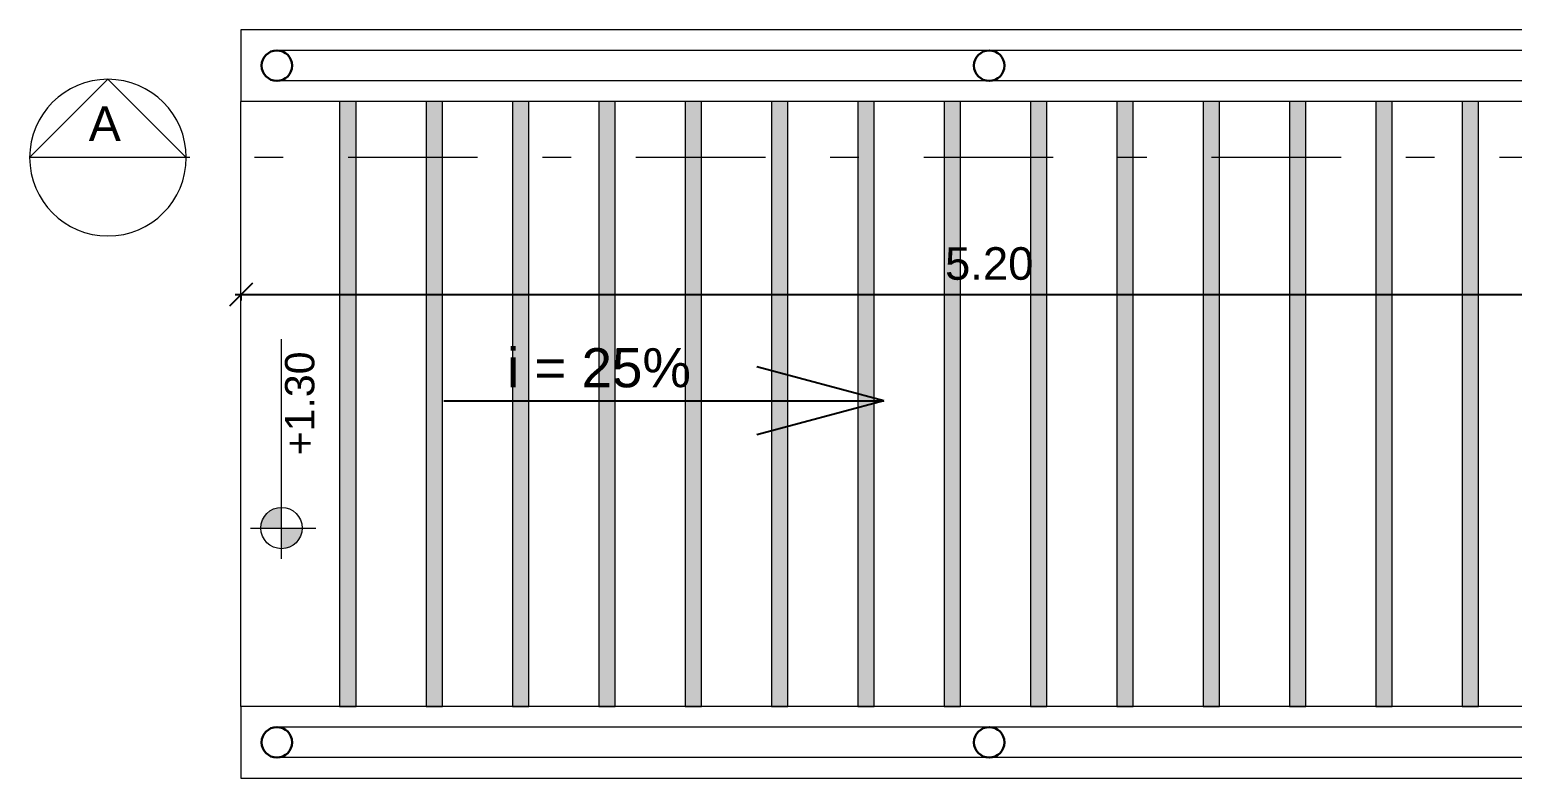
# Model space of a CAD drawing. Header units: millimetres. Extents: x 208240.8 to 208296.7, y 9278566.6 to 9278583.
# Drawn here: x 208248.61 to 208253.77, y 9278575.81 to 9278578.41 of the extents above; entities that cross this region are included whole.
import ezdxf
from ezdxf.enums import TextEntityAlignment as Align

# ---------------------------------------------------------------- set-up
doc = ezdxf.new("R2010")
doc.units = ezdxf.units.MM
doc.header["$LTSCALE"] = 0.3
doc.header["$MEASUREMENT"] = 0
doc.linetypes.add('CONTINUO', pattern=[0])
doc.linetypes.add('DASHDOT', pattern=[1, 0.5, -0.25, 0, -0.25])
for name, color, linetype, lineweight in [('A -CORTE', 252, 'DASHDOT', 13), ('A-COTAS', 12, 'Continuous', 9), ('A-PAREDE', 5, 'Continuous', 30), ('A-VISTA01', 1, 'Continuous', 20), ('A-VISTA04', 4, 'Continuous', 9), ('A-VISTA06', 6, 'Continuous', 0), ('A_PISO', 251, 'Continuous', 9)]:
    doc.layers.add(name, color=color, linetype=linetype, lineweight=lineweight)
doc.layers.add('A-PISO', color=251, linetype='Continuous')
doc.layers.add('A-TEXTO1', color=7, linetype='Continuous', lineweight=13, true_color=0x000000)
doc.styles.add('A2 Arquitetos', font='arial.ttf')
doc.styles.add('R120_1-100', font='arial.ttf', dxfattribs={"height": 0.3})
doc.styles.add('R60_1-75', font='arial.ttf')
doc.dimstyles.new('1-75', dxfattribs={"dimtxt": 0.113, "dimasz": 0.08, "dimexe": 0.02, "dimexo": 0.1, "dimgap": 0.05, "dimtad": 1, "dimzin": 4, "dimdsep": 46, "dimtxsty": 'R60_1-75', "dimblk1": 'OBLIQUE', "dimblk2": 'OBLIQUE', "dimsah": 1, "dimcen": 0.09, "dimdle": 0.02, "dimclrd": 7, "dimclre": 7, "dimclrt": 12, "dimadec": 0, "dimazin": 0, "dimtfac": 1, "dimtix": 1, "dimtofl": 0, "dimtmove": 2, "dimatfit": 0, "dimldrblk": 'OBLIQUE', "dimfxl": 0.1, "dimfxlon": 1, "dimtolj": 1, "dimtzin": 0, "dimarcsym": 0})

# ---------------------------------------------------------------- blocks, each defined once
blk = doc.blocks.new('Curbov')
at = {"layer": 'A-COTAS', "true_color": 0xd4d4d4}
h = blk.add_hatch(color=254, dxfattribs=at)
h.dxf.hatch_style = 1
h.paths.add_polyline_path([(208187.6303317468, 9278578.159068331), (208187.5734308845, 9278578.159068331), (208187.5734308845, 9278576.059068333), (208187.6303317468, 9278576.059068333)])
h.paths.add_polyline_path([(208187.9303317468, 9278578.159068331), (208187.8734308845, 9278578.159068331), (208187.8734308845, 9278576.059068333), (208187.9303317468, 9278576.059068333)])
h.paths.add_polyline_path([(208188.2303317468, 9278578.159068331), (208188.1734308845, 9278578.159068331), (208188.1734308845, 9278576.059068333), (208188.2303317468, 9278576.059068333)])
h.paths.add_polyline_path([(208188.5303317468, 9278578.159068326), (208188.4734308845, 9278578.159068326), (208188.4734308845, 9278576.059068328), (208188.5303317468, 9278576.059068328)])
h.paths.add_polyline_path([(208188.8303317468, 9278578.159068331), (208188.7734308845, 9278578.159068331), (208188.7734308845, 9278576.059068333), (208188.8303317468, 9278576.059068333)])
h.paths.add_polyline_path([(208189.1303317468, 9278578.159068331), (208189.0734308845, 9278578.159068331), (208189.0734308845, 9278576.059068333), (208189.1303317468, 9278576.059068333)])
h.paths.add_polyline_path([(208189.4303317468, 9278578.15906833), (208189.3734308845, 9278578.15906833), (208189.3734308845, 9278576.059068331), (208189.4303317468, 9278576.059068331)])
h.paths.add_polyline_path([(208189.7303317468, 9278578.15906833), (208189.6734308845, 9278578.15906833), (208189.6734308845, 9278576.059068331), (208189.7303317468, 9278576.059068331)])
h.paths.add_polyline_path([(208190.0303317468, 9278578.15906833), (208189.9734308845, 9278578.15906833), (208189.9734308845, 9278576.059068331), (208190.0303317468, 9278576.059068331)])
h.paths.add_polyline_path([(208190.3303317468, 9278578.159068326), (208190.2734308845, 9278578.159068326), (208190.2734308845, 9278576.059068328), (208190.3303317468, 9278576.059068328)])
h.paths.add_polyline_path([(208190.6303317469, 9278578.15906833), (208190.5734308845, 9278578.15906833), (208190.5734308845, 9278576.059068331), (208190.6303317469, 9278576.059068331)])
h.paths.add_polyline_path([(208190.9303317468, 9278578.15906833), (208190.8734308845, 9278578.15906833), (208190.8734308845, 9278576.059068331), (208190.9303317468, 9278576.059068331)])
h.paths.add_polyline_path([(208191.2303317469, 9278578.159068327), (208191.1734308845, 9278578.159068327), (208191.1734308845, 9278576.05906833), (208191.2303317469, 9278576.05906833)])
h.paths.add_polyline_path([(208191.5303317468, 9278578.159068327), (208191.4734308845, 9278578.159068327), (208191.4734308845, 9278576.05906833), (208191.5303317468, 9278576.05906833)])
h.paths.add_polyline_path([(208191.8303317469, 9278578.159068327), (208191.7734308845, 9278578.159068327), (208191.7734308845, 9278576.05906833), (208191.8303317469, 9278576.05906833)])
h.paths.add_polyline_path([(208192.1303317469, 9278578.159068327), (208192.0734308845, 9278578.159068327), (208192.0734308845, 9278576.05906833), (208192.1303317469, 9278576.05906833)])
at = {"layer": 'A-TEXTO1'}
h = blk.add_hatch(color=256, dxfattribs=at)
h.dxf.hatch_style = 1
h.paths.add_polyline_path([(208187.2994899082, 9278576.678256499), (208187.3713518217, 9278576.678256499), (208187.3713518217, 9278576.750118457, 0.4142135075525849)])
h.paths.add_polyline_path([(208187.3713518217, 9278576.678256499), (208187.3713518217, 9278576.606394587, 0.4142136171936075), (208187.4432137351, 9278576.678256499)])
at = {"layer": 'A-PAREDE'}
for centre in [(208187.3553317469, 9278578.28406832), (208189.830331746, 9278578.28406832), (208187.3553317469, 9278575.934068326), (208189.830331746, 9278575.934068326)]:
    blk.add_circle(centre, 0.053, dxfattribs=at)
at = {"layer": 'A-PISO', "linetype": 'Continuous', "lineweight": 25}
for p, q in [((208189.4638832645, 9278577.120425396), (208189.0232249448, 9278577.238499435)), ((208187.9356171624, 9278577.120425396), (208189.4638832645, 9278577.120425396)), ((208189.4638832645, 9278577.120425396), (208189.0232249448, 9278577.002351353))]:
    blk.add_line(p, q, dxfattribs=at)
at = {"layer": 'A-TEXTO1'}
for p, q in [((208187.3713517546, 9278576.571806913), (208187.3713517546, 9278577.334692875)), ((208187.263884025, 9278576.678256499), (208187.491068913, 9278576.678256499))]:
    blk.add_line(p, q, dxfattribs=at)
blk.add_circle((208187.3713517546, 9278576.678256499), 0.07186191701812356, dxfattribs=at)
at = {"layer": 'A-VISTA01'}
for p, q in [((208192.4303317468, 9278578.409068327), (208187.2303317458, 9278578.409068322)), ((208187.2303317458, 9278578.409068322), (208187.2303317458, 9278578.159068322)), ((208192.4303317451, 9278578.15906832), (208187.2303317466, 9278578.159068322)), ((208192.4303317451, 9278576.05906832), (208187.2303317448, 9278576.05906832)), ((208187.2303317448, 9278576.059068322), (208187.2303317448, 9278575.809068324))]:
    blk.add_line(p, q, dxfattribs=at)
blk.add_lwpolyline([(208187.2303317448, 9278575.809068324), (208192.1803317429, 9278575.80906832), (208192.1803317429, 9278575.80906832)], dxfattribs=at)
at = {"layer": 'A-VISTA04'}
for p, q in [((208192.3053317451, 9278578.33706832), (208187.3553240174, 9278578.33706832)), ((208192.3053317451, 9278578.23106832), (208187.3553240216, 9278578.23106832)), ((208192.3053317451, 9278575.987068325), (208187.355323951, 9278575.987068325)), ((208192.3053317451, 9278575.881068327), (208187.355323951, 9278575.881068327))]:
    blk.add_line(p, q, dxfattribs=at)
at = {"layer": 'A-VISTA06', "color": 251, "true_color": 0x666666}
for points in [[(208187.6303317468, 9278578.159068331), (208187.5734308845, 9278578.159068331), (208187.5734308845, 9278576.059068333), (208187.6303317468, 9278576.059068333)], [(208187.9303317468, 9278578.159068331), (208187.8734308845, 9278578.159068331), (208187.8734308845, 9278576.059068333), (208187.9303317468, 9278576.059068333)], [(208188.2303317468, 9278578.159068331), (208188.1734308845, 9278578.159068331), (208188.1734308845, 9278576.059068333), (208188.2303317468, 9278576.059068333)], [(208188.5303317468, 9278578.159068326), (208188.4734308845, 9278578.159068326), (208188.4734308845, 9278576.059068328), (208188.5303317468, 9278576.059068328)], [(208188.8303317468, 9278578.159068331), (208188.7734308845, 9278578.159068331), (208188.7734308845, 9278576.059068333), (208188.8303317468, 9278576.059068333)], [(208189.1303317468, 9278578.159068331), (208189.0734308845, 9278578.159068331), (208189.0734308845, 9278576.059068333), (208189.1303317468, 9278576.059068333)], [(208189.4303317468, 9278578.15906833), (208189.3734308845, 9278578.15906833), (208189.3734308845, 9278576.059068331), (208189.4303317468, 9278576.059068331)], [(208189.7303317468, 9278578.15906833), (208189.6734308845, 9278578.15906833), (208189.6734308845, 9278576.059068331), (208189.7303317468, 9278576.059068331)], [(208190.0303317468, 9278578.15906833), (208189.9734308845, 9278578.15906833), (208189.9734308845, 9278576.059068331), (208190.0303317468, 9278576.059068331)], [(208190.3303317468, 9278578.159068326), (208190.2734308845, 9278578.159068326), (208190.2734308845, 9278576.059068328), (208190.3303317468, 9278576.059068328)], [(208190.6303317469, 9278578.15906833), (208190.5734308845, 9278578.15906833), (208190.5734308845, 9278576.059068331), (208190.6303317469, 9278576.059068331)], [(208190.9303317468, 9278578.15906833), (208190.8734308845, 9278578.15906833), (208190.8734308845, 9278576.059068331), (208190.9303317468, 9278576.059068331)], [(208191.2303317469, 9278578.159068327), (208191.1734308845, 9278578.159068327), (208191.1734308845, 9278576.05906833), (208191.2303317469, 9278576.05906833)], [(208191.5303317468, 9278578.159068327), (208191.4734308845, 9278578.159068327), (208191.4734308845, 9278576.05906833), (208191.5303317468, 9278576.05906833)]]:
    blk.add_lwpolyline(points, close=True, dxfattribs=at)
at = {"layer": 'A_PISO'}
blk.add_line((208187.2303317448, 9278576.059068322), (208187.2303317466, 9278578.15906832), dxfattribs=at)
at = {"layer": 'A-TEXTO1', "ltscale": 0.0005, "style": 'A2 Arquitetos'}
blk.add_text('+1.30', height=0.102, rotation=90, dxfattribs=at).set_placement((208187.4855477977, 9278576.930949967))
blk.add_text('i = 25%%%', height=0.136, dxfattribs=at).set_placement((208188.1553212137, 9278577.16710525))
blk = doc.blocks.new('c10')
at = {"layer": 'A -CORTE', "ltscale": 3}
blk.add_line((208247.9106219288, 9278577.964719601), (208294.9229397707, 9278577.964719601), dxfattribs=at)
at = {"layer": 'A -CORTE', "linetype": 'CONTINUO'}
blk.add_line((208294.9229397707, 9278577.964719601), (208295.4669397707, 9278577.964719601), dxfattribs=at)
blk.add_lwpolyline([(208294.9229397707, 9278577.964719601), (208295.1949397707, 9278578.2367196), (208295.4669397707, 9278577.964719601)], dxfattribs=at)
blk.add_circle((208295.1949397707, 9278577.964719601), 0.2719999999999999, dxfattribs=at)
at = {"layer": 'A -CORTE', "linetype": 'CONTINUO', "style": 'R120_1-100'}
blk.add_text('A', height=0.1199999999999999, dxfattribs=at).set_placement((208295.2057689993, 9278578.02237017), align=Align.CENTER)
blk = doc.blocks.new('_Oblique')
at = {"color": 0, "linetype": 'ByBlock', "lineweight": -2}
blk.add_line((-0.5, -0.5), (0.5, 0.5), dxfattribs=at)
blk = doc.blocks.new('*D206')
at = {"layer": 'A-COTAS', "color": 7, "lineweight": -2, "transparency": 16777216}
for p, q in [((208254.5679812028, 9278577.488568267), (208249.3279812025, 9278577.488568267)), ((208249.3479812025, 9278577.489268268), (208249.3479812025, 9278577.468568267)), ((208254.5479812028, 9278577.488568267), (208254.5479812028, 9278577.508568266))]:
    blk.add_line(p, q, dxfattribs=at)
at = {"layer": 'DEFPOINTS', "color": 0, "transparency": 16777216}
for p in [(208249.3479812025, 9278578.159068342), (208249.3479812025, 9278577.488568267), (208254.5479812028, 9278577.487868268)]:
    blk.add_point(p, dxfattribs=at)
at = {"layer": 'A-COTAS', "color": 7, "lineweight": -2, "transparency": 16777216, "xscale": 0.08, "yscale": 0.08, "zscale": 0.08, "rotation": 180}
blk.add_blockref('_Oblique', (208249.3479812025, 9278577.488568267), dxfattribs=at)
at = {"layer": 'A-COTAS', "color": 7, "lineweight": -2, "transparency": 16777216, "xscale": 0.08, "yscale": 0.08, "zscale": 0.08}
blk.add_blockref('_Oblique', (208254.5479812028, 9278577.488568267), dxfattribs=at)
at = {"layer": 'A-COTAS', "color": 12, "transparency": 16777216, "insert": (208251.9479812026, 9278577.596263014), "char_height": 0.113, "attachment_point": 5, "style": 'R60_1-75'}
blk.add_mtext('\\A1;5.20', dxfattribs=at)
blk = doc.blocks.new('ARQ BOVINO TGOV')
at = {"xscale": -1}
blk.add_blockref('c10', (208280.30293151, -9278575.389611652), dxfattribs=at)
at = {"color": 6}
blk.add_blockref('Curbov', (-208201.6603317494, -9278575.389611652), dxfattribs=at)
at = {"layer": 'A-COTAS'}
dim = blk.add_linear_dim(base=(-14.42999999885797, 2.098956601694226), p1=(-9.22999999858439, 2.098256602883339), p2=(-14.42999999885797, 2.769456677138805), angle=180, dimstyle='1-75', override={"dimfxl": 0.0007, "dimfxlon": 1, "dimarcsym": 1}, dxfattribs=at)
dim.commit()
dim.dimension.update_dxf_attribs({"geometry": '*D206', "text_midpoint": (-11.82999999873573, 2.206651348620653), "insert": (-208263.7779812014, -9278575.389611665)})

msp = doc.modelspace()

# ---------------------------------------------------------------- block references
msp.add_blockref('ARQ BOVINO TGOV', (208263.7779812014, 9278575.389611665))

doc.saveas('drawing.dxf')
